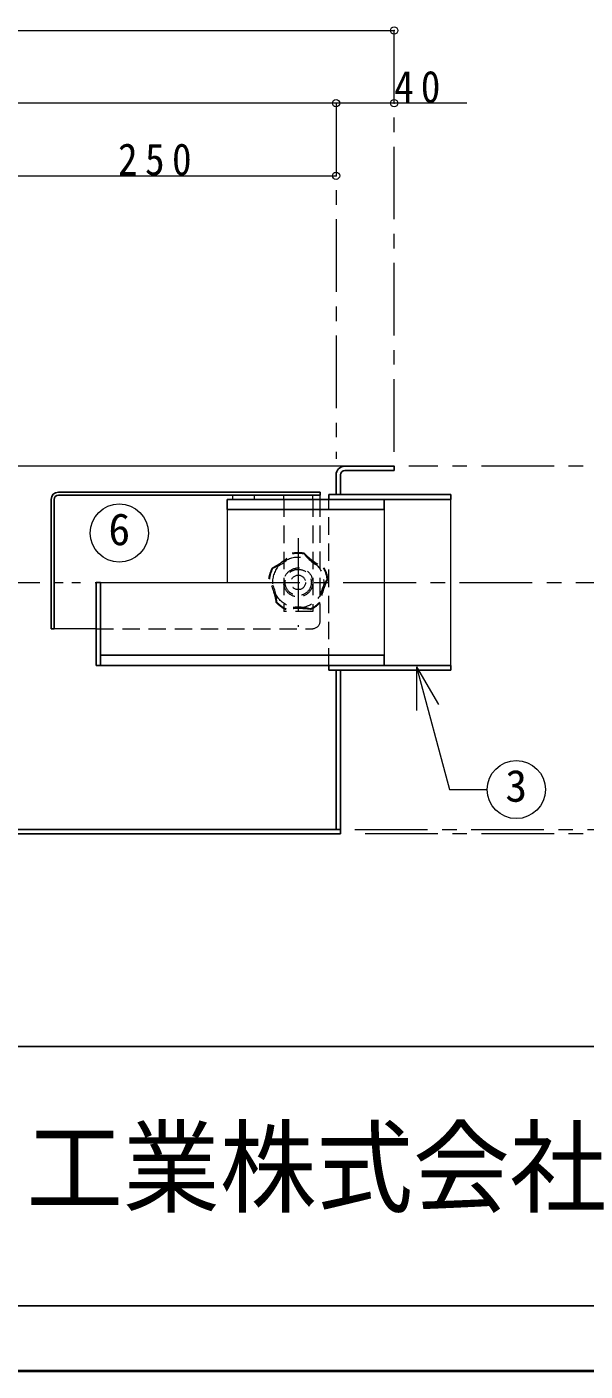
# Model space of a CAD drawing. Units: millimetres at full size, sheet at 1:10; details may follow other scales. Extents: x -2125 to 1925, y -1405 to 1405.
# Drawn here: x 190 to 574, y -1405 to -479 of the extents above; entities that cross this region are included whole.
import ezdxf
from ezdxf.enums import TextEntityAlignment as Align

# ---------------------------------------------------------------- set-up
doc = ezdxf.new("R2010")
doc.units = ezdxf.units.MM
doc.header["$LTSCALE"] = 10
doc.header["$PDMODE"] = 32
doc.header["$PDSIZE"] = 5
for name, pattern in [('CHAIN1', [8, 5, -1, 1, -1]), ('DASHED1', [1.8, 1.2, -0.6]), ('DOUBLE_CHAIN1', [8.8, 5, -1, 0.6, -0.6, 0.6, -1])]:
    doc.linetypes.add(name, pattern=pattern)
doc.layers.add('0-A', color=4, linetype='Continuous', lineweight=9)
doc.styles.add('ＭＳ ゴシック', font='')
doc.styles.get('ＭＳ ゴシック').set_extended_font_data('MS Gothic')

msp = doc.modelspace()

# ---------------------------------------------------------------- linework, layer by layer
at = {"layer": '0-A'}
for p, q in [((-1137.8, -481.98), (442.2, -481.98)), ((402.2, -531.98), (-1097.8, -531.98)), ((492.2, -531.98), (402.2, -531.98)), ((152.2, -581.98), (402.2, -581.98)), ((408.2, -781.98), (-1094.8, -781.98)), ((331.2, -804.83), (331.2, -801.83)), ((346.2, -804.83), (346.2, -801.83)), ((327.2, -811.83), (327.2, -861.98)), ((240.2, -861.98), (327.2, -861.98))]:
    msp.add_line(p, q, dxfattribs=at)
at = {"layer": '0-A', "linetype": 'CHAIN1'}
for p, q in [((442.2, -771.98), (442.2, -481.98)), ((402.2, -531.98), (402.2, -776.98)), ((792.2, -781.98), (452.2, -781.98)), ((376.2, -831.48), (376.2, -892.48)), ((327.2, -861.98), (692.2, -861.98)), ((415.2, -1031.98), (742.2, -1031.98)), ((792.2, -1034.98), (415.2, -1034.98))]:
    msp.add_line(p, q, dxfattribs=at)
at = {"layer": '0-A', "color": 5, "lineweight": 25}
for p, q in [((408.2, -784.98), (442.2, -784.98)), ((402.2, -787.98), (402.2, -801.48)), ((405.2, -787.98), (405.2, -801.48)), ((206.2, -804.83), (206.2, -893.83)), ((208.2, -804.83), (208.2, -893.83)), ((211.2, -799.83), (391.2, -799.83)), ((391.2, -801.83), (211.2, -801.83)), ((327.2, -804.83), (327.2, -811.83)), ((327.2, -804.83), (481.2, -804.83)), ((391.2, -801.83), (391.2, -799.83)), ((397.2, -801.48), (481.2, -801.48)), ((397.2, -801.48), (397.2, -804.83)), ((435.2, -811.83), (435.2, -804.83)), ((481.2, -801.48), (481.2, -804.83)), ((327.2, -811.83), (435.2, -811.83)), ((240.2, -861.98), (237.2, -861.98)), ((237.2, -861.98), (237.2, -919.13)), ((240.2, -861.98), (240.2, -919.13)), ((208.2, -893.83), (206.2, -893.83)), ((240.2, -912.13), (435.2, -912.13)), ((435.2, -912.13), (435.2, -919.13)), ((237.2, -919.13), (481.2, -919.13)), ((397.2, -919.13), (397.2, -922.48)), ((397.2, -922.48), (481.2, -922.48)), ((402.2, -922.48), (402.2, -1031.98)), ((405.2, -922.48), (405.2, -1034.98)), ((481.2, -919.13), (481.2, -922.48)), ((-1100.8, -1031.98), (405.2, -1031.98)), ((405.2, -1034.98), (-1100.8, -1034.98))]:
    msp.add_line(p, q, dxfattribs=at)
at = {"layer": '0-A', "color": 7, "lineweight": 18}
for p, q in [((366.2, -804.83), (366.2, -801.83)), ((386.2, -804.83), (386.2, -801.83)), ((391.2, -804.83), (391.2, -801.83)), ((481.2, -919.13), (481.2, -804.83)), ((435.2, -811.83), (435.2, -912.13)), ((237.2, -893.83), (208.2, -893.83)), ((457.56, -920.14), (472.56, -946.12)), ((457.56, -920.14), (457.56, -950.14)), ((457.56, -920.14), (480.19, -1004.57)), ((480.19, -1004.57), (506.17, -1004.57))]:
    msp.add_line(p, q, dxfattribs=at)
at = {"layer": '0-A', "linetype": 'DASHED1'}
for p, q in [((366.2, -804.83), (366.2, -881.98)), ((386.2, -804.83), (386.2, -881.98)), ((391.2, -888.71), (391.2, -804.83)), ((386.2, -881.98), (366.2, -881.98)), ((237.2, -893.83), (386.2, -893.83))]:
    msp.add_line(p, q, dxfattribs=at)
at = {"layer": '0-A', "color": 7, "linetype": 'DASHED1', "lineweight": 18}
msp.add_line((397.2, -919.13), (397.2, -804.83), dxfattribs=at)
at = {"layer": '0-A', "linetype": 'DOUBLE_CHAIN1'}
msp.add_line((-1083.55, -861.98), (237.2, -861.98), dxfattribs=at)
at = {"layer": '0-A', "color": 6, "lineweight": 25}
for p, q in [((-99.8, -1181.41), (1880.2, -1181.41)), ((1880.2, -1359.98), (-99.8, -1359.98))]:
    msp.add_line(p, q, dxfattribs=at)
at = {"layer": '0-A', "color": 1, "lineweight": 40}
msp.add_line((1925.2, -1404.98), (-2124.8, -1404.98), dxfattribs=at)
at = {"layer": '0-A', "color": 5, "lineweight": 25}
msp.add_lwpolyline([(442.2, -784.98), (442.2, -781.98), (408.2, -781.98)], dxfattribs=at)
at = {"layer": '0-A', "color": 7, "lineweight": 18}
for centre in [(253.09, -827.94), (526.17, -1004.57)]:
    msp.add_circle(centre, 20, dxfattribs=at)
at = {"layer": '0-A', "linetype": 'DASHED1'}
for radius in [17.5, 10, 9, 5]:
    msp.add_circle((376.2, -861.98), radius, dxfattribs=at)
at = {"layer": '0-A', "color": 5, "lineweight": 25}
for centre, radius in [((408.2, -787.98), 6), ((408.2, -787.98), 3), ((211.2, -804.83), 5), ((211.2, -804.83), 3)]:
    msp.add_arc(centre, radius, 90, 180, dxfattribs=at)
at = {"layer": '0-A', "linetype": 'DASHED1'}
for centre, radius, start, end in [((333.32, -802.96), 54.95, 297.11306, 314.88694), ((376.2, -861.98), 20.5, 78.46304, 101.53696), ((376.2, -861.98), 20, 78.46304, 101.53696), ((419.08, -802.96), 54.95, 225.11306, 242.88694), ((349.12, -824.71), 29.07, 289.44958, 322.55042), ((403.29, -824.71), 29.07, 217.44958, 250.55042), ((376.2, -861.98), 20.5, 150.46304, 173.53696), ((306.82, -884.52), 54.95, 9.11306, 26.88694), ((376.2, -861.98), 20, 150.46304, 173.53696), ((332.38, -876.22), 29.07, 1.44958, 34.55042), ((420.02, -876.22), 29.07, 145.44958, 178.55042), ((445.58, -884.52), 54.95, 153.11306, 170.88694), ((376.2, -861.98), 20, 6.46304, 29.53696), ((376.2, -861.98), 20.5, 6.46304, 29.53696), ((376.2, -861.98), 20.5, 222.46304, 245.53696), ((376.2, -861.98), 20, 222.46304, 245.53696), ((376.2, -908.06), 29.07, 73.44958, 106.55042), ((376.2, -861.98), 20, 294.46304, 317.53696), ((376.2, -861.98), 20.5, 294.46304, 317.53696), ((376.2, -934.93), 54.95, 81.11306, 98.88694), ((386.2, -888.71), 5, 270, 0)]:
    msp.add_arc(centre, radius, start, end, dxfattribs=at)
at = {"layer": '0-A'}
for p in [(442.2, -481.98), (402.2, -531.98), (442.2, -531.98), (402.2, -581.98)]:
    msp.add_point(p, dxfattribs=at)

# ---------------------------------------------------------------- texts
at = {"layer": '0-A', "color": 7, "style": 'ＭＳ ゴシック'}
for s, p in [('6', (245.59, -842.94)), ('3', (518.67, -1019.57))]:
    msp.add_text(s, height=21.99, dxfattribs=at).set_placement(p, align=Align.BOTTOM_LEFT)
at = {"layer": '0-A', "color": 7, "style": 'ＭＳ ゴシック', "width": 0.95}
msp.add_text('工業株式会社', height=51.32, dxfattribs=at).set_placement((189.13, -1305.7), align=Align.BOTTOM_LEFT)
at = {"layer": '0-A', "color": 7, "char_height": 21.99, "attachment_point": 7, "style": 'ＭＳ ゴシック'}
for s, insert in [('\\T1.36;\\W0.9;40', (442.2, -531.98)), ('\\T1.38;\\W0.9;250', (252.2, -581.98))]:
    msp.add_mtext(s, dxfattribs=dict(at, insert=insert))

doc.saveas('drawing.dxf')
